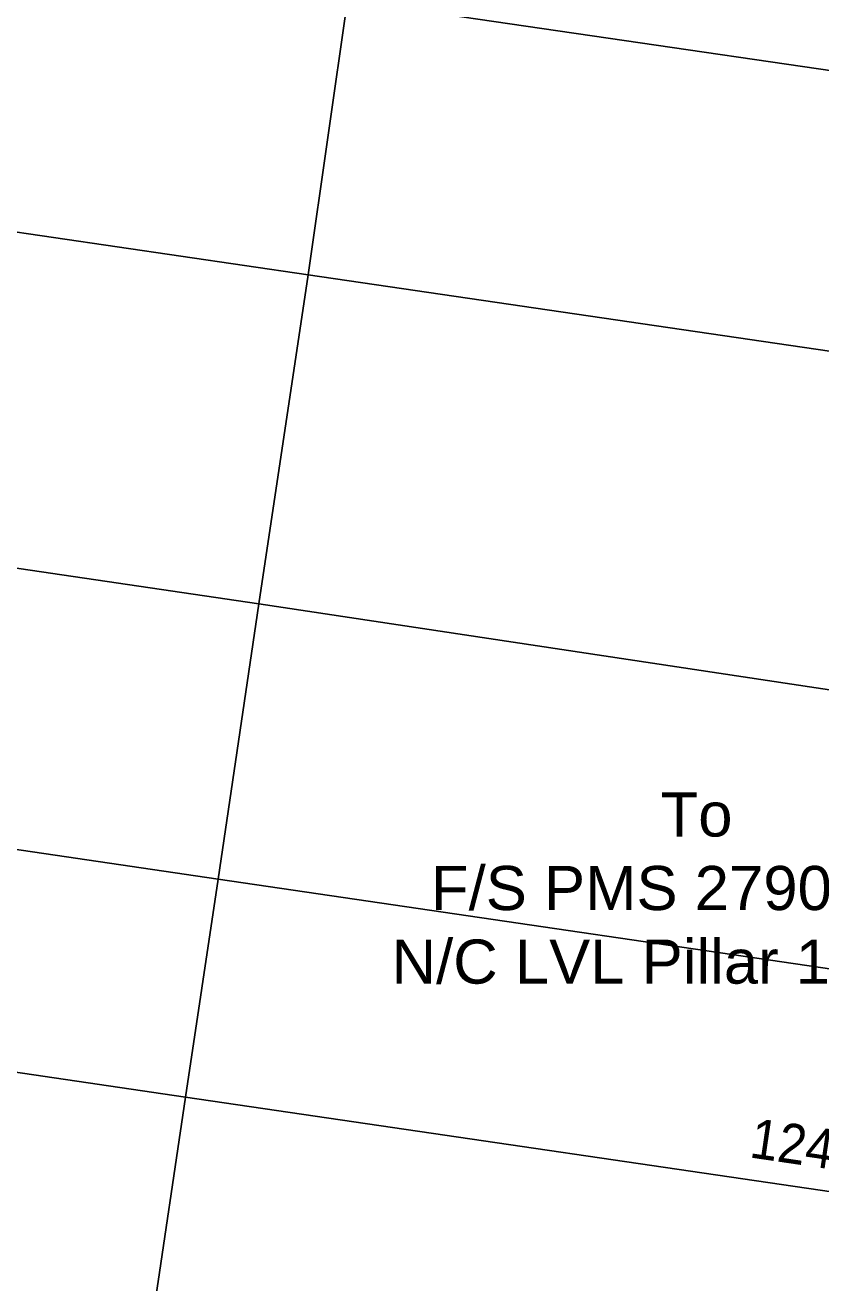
# Model space of a CAD drawing. Header units: metres. Extents: x 302924 to 306036, y 6267404 to 6269261.
# Drawn here: x 304106.1 to 304142.2, y 6268524.1 to 6268581.1 of the extents above; entities that cross this region are included whole.
import ezdxf
from ezdxf.enums import TextEntityAlignment as Align

# ---------------------------------------------------------------- set-up
doc = ezdxf.new("R2010")
doc.units = ezdxf.units.M
doc.layers.get('0').update_dxf_attribs({"color": 6})
doc.layers.add('_User_LV_Exist', color=5, linetype='Continuous', lineweight=25)
doc.layers.add('Cadastre Land Parcels_SP_EXT', color=118, linetype='Continuous', lineweight=15)
doc.layers.add('SupportsUG_SP_LV_EXT', color=7, linetype='Continuous')
doc.styles.get("Standard").update_dxf_attribs({"font": 'arial.ttf'})

# ---------------------------------------------------------------- blocks, each defined once
blk = doc.blocks.new('*U93')
at = {"layer": 'SupportsUG_SP_LV_EXT', "linetype": 'Continuous'}
h = blk.add_hatch(color=256, dxfattribs=at)
h.dxf.hatch_style = 1
h.paths.add_polyline_path([(0, -0.8), (-2, -0.8), (-2, 0.8), (0, 0.8)])
h = blk.add_hatch(color=256, dxfattribs=at)
h.dxf.hatch_style = 1
h.paths.add_polyline_path([(2, -0.8), (0, -0.8), (0, 0.8), (2, 0.8)])
blk.add_lwpolyline([(-2, -0.8), (1, -0.8), (-1, -0.8), (2, -0.8), (2, 0.8), (-2, 0.8)], close=True)
at = {"width": 0.9}
blk.add_attdef('ASSET_NUM', text='', height=1.8, rotation=360, dxfattribs=at).set_placement((4, 2), align=Align.MIDDLE_LEFT)
for tag, flags, p in [('OWNED_BY', 9, (-0.2, 0)), ('STREETNAME', 9, (-0.175, 0)), ('SUBURB', 1, (-0.158, 0)), ('PARENT', 9, (-0.143, 0)), ('NOTES', 9, (-0.127, 0)), ('LOCATION', 9, (-0.111, 0)), ('LEGEND', 9, (-0.091, 0)), ('SUPPORT_TYPE', 9, (-0.072, 0)), ('USAGE', 9, (-0.056, 0)), ('STATE', 9, (-0.032, 0))]:
    blk.add_attdef(tag, text='', height=0.01, rotation=270, dxfattribs=dict(flags=flags)).set_placement(p, align=Align.CENTER)

msp = doc.modelspace()

# ---------------------------------------------------------------- linework, layer by layer
at = {"layer": 'Cadastre Land Parcels_SP_EXT', "linetype": 'Continuous'}
for points in [[(304157.3915, 6268591.1537), (304122.7392, 6268596.2353), (304120.7351, 6268582.2726), (304155.3406, 6268577.202), (304157.3915, 6268591.1537)], [(304120.7351, 6268582.2726), (304086.1062, 6268587.3486), (304084.3159, 6268574.8832), (304118.9448, 6268569.8082), (304120.7351, 6268582.2726)], [(304155.3406, 6268577.202), (304120.7351, 6268582.2726), (304118.9448, 6268569.8082), (304153.5101, 6268564.7458), (304155.3406, 6268577.202)], [(304118.9448, 6268569.8082), (304084.3159, 6268574.8832), (304082.125, 6268559.9799), (304116.7207, 6268554.8973), (304118.9448, 6268569.8082)], [(304153.5101, 6268564.7458), (304118.9448, 6268569.8082), (304116.7207, 6268554.8973), (304151.2973, 6268549.6919), (304153.5101, 6268564.7458)], [(304116.7207, 6268554.8973), (304082.125, 6268559.9799), (304080.2766, 6268547.5092), (304114.8673, 6268542.4256), (304116.7207, 6268554.8973)], [(304151.2973, 6268549.6919), (304116.7207, 6268554.8973), (304114.8673, 6268542.4256), (304149.4837, 6268537.3443), (304151.2973, 6268549.6919)], [(304114.8673, 6268542.4256), (304080.2766, 6268547.5092), (304078.8041, 6268537.6302), (304113.3939, 6268532.5465), (304114.8673, 6268542.4256)], [(304149.4837, 6268537.3443), (304114.8673, 6268542.4256), (304113.3939, 6268532.5465), (304148.0327, 6268527.4646), (304149.4837, 6268537.3443)], [(304113.3939, 6268532.5465), (304078.8041, 6268537.6302), (304077.3316, 6268527.7501), (304092.5663, 6268525.5112), (304104.9197, 6268523.6965), (304111.9213, 6268522.6674), (304113.3939, 6268532.5465)], [(304148.0327, 6268527.4646), (304113.3939, 6268532.5465), (304111.9213, 6268522.6674), (304118.0984, 6268521.7596), (304131.2888, 6268519.8258), (304146.5817, 6268517.5851), (304148.0327, 6268527.4646)]]:
    msp.add_lwpolyline(points, close=True, dxfattribs=at)

# ---------------------------------------------------------------- block references
at = {"layer": 'SupportsUG_SP_LV_EXT'}
ref = msp.add_blockref('*U93', (304150.0135, 6268527.1883), dxfattribs=dict(at, rotation=82.0582704884799))
ref.add_attrib('ASSET_NUM', '124566', dxfattribs={"layer": '0', "height": 1.8, "rotation": 171.65366, "text_generation_flag": 6, "width": 0.9}).set_placement((304146.5025, 6268529.6111), align=Align.MIDDLE_RIGHT)

# ---------------------------------------------------------------- texts
at = {"layer": '_User_LV_Exist', "insert": (304136.5491, 6268542.004), "char_height": 2, "attachment_point": 5}
msp.add_mtext('To \\PF/S PMS 27905 via\\PN/C LVL Pillar 124566 ', dxfattribs=at)

doc.saveas('drawing.dxf')
